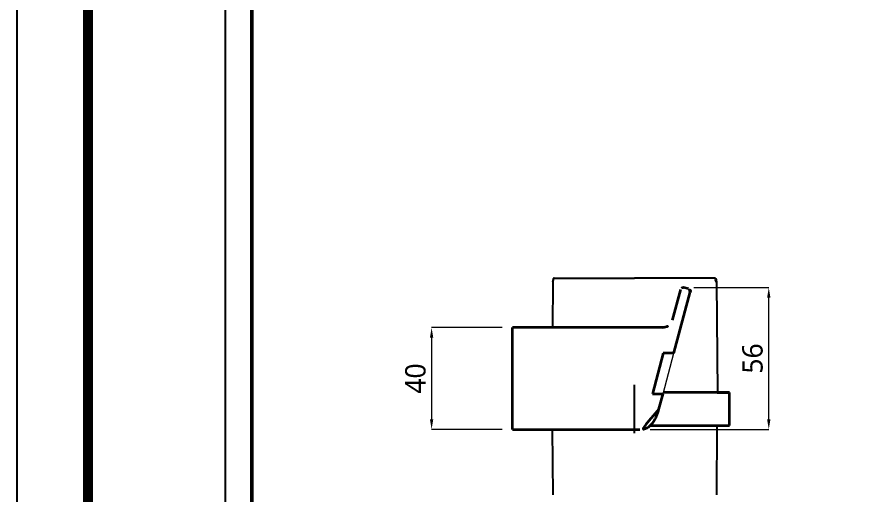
# Model space of a CAD drawing. Extents: x 16296660632 to 16296677481, y -37409620961 to -37409618123.
# Drawn here: x 16296675745 to 16296676077.8, y -37409619086 to -37409618898.1 of the extents above; entities that cross this region are included whole.
import ezdxf

# ---------------------------------------------------------------- set-up
doc = ezdxf.new("R2010")
doc.units = 0
doc.header["$LTSCALE"] = 10
doc.header["$MEASUREMENT"] = 0
doc.header["$PDMODE"] = 3
doc.header["$PDSIZE"] = -10
doc.linetypes.add('CENTER', pattern=[2, 1.25, -0.25, 0.25, -0.25])
doc.layers.get('0').update_dxf_attribs({"linetype": 'CONTINUOUS'})
doc.layers.get('DEFPOINTS').update_dxf_attribs({"linetype": 'CONTINUOUS'})
doc.layers.add('中心线', color=1, linetype='CENTER')
doc.layers.add('标尺线', color=82, linetype='CONTINUOUS', lineweight=18)
doc.layers.add('粗实线', color=7, linetype='CONTINUOUS', lineweight=35)
doc.styles.add('Daelim Dimension', font='')
doc.styles.get('Daelim Dimension').set_extended_font_data('NanumGothic')
doc.dimstyles.new('DEFAULT', dxfattribs={"dimscale": 2, "dimtxt": 2, "dimasz": 2, "dimexe": 0, "dimexo": 2, "dimgap": 1, "dimtad": 1, "dimdec": 1, "dimzin": 9, "dimdsep": 46, "dimtxsty": 'Daelim Dimension', "dimcen": 0.5, "dimclrd": 252, "dimclre": 252, "dimclrt": 3, "dimadec": 1, "dimazin": 0, "dimtfac": 1, "dimtdec": 1, "dimtix": 1, "dimtmove": 0, "dimatfit": 3, "dimfxl": 1, "dimtolj": 1, "dimtzin": 1, "dimlwd": 9, "dimlwe": 9, "dimarcsym": 0})

# ---------------------------------------------------------------- blocks, each defined once
blk = doc.blocks.new('*D4')
at = {"layer": 'DEFPOINTS', "color": 0, "transparency": 16777216}
for p in [(16296676006.90689, -37409619004.45978), (16296676040.37049, -37409619004.45978), (16296675989.75372, -37409619060.20096)]:
    blk.add_point(p, dxfattribs=at)
at = {"layer": '标尺线', "color": 5, "lineweight": 9, "transparency": 16777216}
for p, q in [((16296676010.90689, -37409619004.45978), (16296676040.37049, -37409619004.45978)), ((16296676040.37049, -37409619056.20096), (16296676040.37049, -37409619008.45978)), ((16296675993.75372, -37409619060.20096), (16296676040.37049, -37409619060.20096))]:
    blk.add_line(p, q, dxfattribs=at)
at = {"layer": '标尺线', "color": 5, "transparency": 16777216}
for points in [[(16296676039.70383, -37409619008.45978), (16296676041.03716, -37409619008.45978), (16296676040.37049, -37409619004.45978)], [(16296676039.70383, -37409619056.20096), (16296676041.03716, -37409619056.20096), (16296676040.37049, -37409619060.20096)]]:
    blk.add_solid(points, dxfattribs=at)
at = {"layer": '标尺线', "color": 7, "transparency": 16777216, "insert": (16296676034.01571, -37409619032.33037), "char_height": 8, "attachment_point": 5, "rotation": 90, "style": 'Daelim Dimension'}
blk.add_mtext('\\A1;56', dxfattribs=at)
blk = doc.blocks.new('*D10')
at = {"color": 5, "lineweight": 9, "ltscale": 0.5, "transparency": 16777216}
for p, q in [((16296675935.65377, -37409619020.20096), (16296675907.92987, -37409619020.20096)), ((16296675907.92987, -37409619024.20096), (16296675907.92987, -37409619056.20096)), ((16296675935.65377, -37409619060.20096), (16296675907.92987, -37409619060.20096))]:
    blk.add_line(p, q, dxfattribs=at)
at = {"color": 5, "ltscale": 0.5, "transparency": 16777216}
for points in [[(16296675907.2632, -37409619024.20096), (16296675908.59653, -37409619024.20096), (16296675907.92987, -37409619020.20096)], [(16296675907.2632, -37409619056.20096), (16296675908.59653, -37409619056.20096), (16296675907.92987, -37409619060.20096)]]:
    blk.add_solid(points, dxfattribs=at)
at = {"layer": 'DEFPOINTS', "color": 0, "ltscale": 0.5, "transparency": 16777216}
for p in [(16296675939.65377, -37409619020.20096), (16296675907.92987, -37409619060.20096), (16296675939.65377, -37409619060.20096)]:
    blk.add_point(p, dxfattribs=at)
at = {"color": 7, "ltscale": 0.5, "transparency": 16777216, "insert": (16296675901.60369, -37409619040.20096), "char_height": 8, "attachment_point": 5, "rotation": 90, "style": 'Daelim Dimension'}
blk.add_mtext('\\A1;40', dxfattribs=at)

msp = doc.modelspace()

# ---------------------------------------------------------------- linework, layer by layer
at = {"color": 7, "linetype": 'Continuous'}
for p, q in [((16296675955.51947, -37409619002.302399), (16296675955.363279, -37409619020.200958)), ((16296675956.11945, -37409619000.707642), (16296675987.65377, -37409619000.707642)), ((16296676019.188101, -37409619000.707642), (16296675987.65377, -37409619000.707642)), ((16296676019.788071, -37409619002.302399), (16296676020.166809, -37409619045.700958)), ((16296675955.290199, -37409619060.200958), (16296675955.509001, -37409619085.912872)), ((16296676020.030109, -37409619058.700958), (16296676019.79854, -37409619085.912872))]:
    msp.add_line(p, q, dxfattribs=at)
at = {"ltscale": 0.5}
for points in [[(16296675745.032089, -37409619395.241547), (16296677481.032089, -37409619395.241547), (16296677481.032089, -37409618123.241547), (16296675745.032089, -37409618123.241547)], [(16296675826.83497, -37409619187.177101), (16296676477.83497, -37409619187.177101), (16296676477.83497, -37409618710.177101), (16296675826.83497, -37409618710.177101)]]:
    msp.add_lwpolyline(points, close=True, dxfattribs=at)
at = {"color": 5, "linetype": 'ByBlock', "lineweight": 200}
for points, const_width in [([(16296675772.947269, -37409619340.775627), (16296677452.947269, -37409619340.775627), (16296677452.947269, -37409618152.775627), (16296675772.947269, -37409618152.775627)], 4), ([(16296675837.303169, -37409619166.75238), (16296676467.303169, -37409619166.75238), (16296676467.303169, -37409618721.25238), (16296675837.303169, -37409618721.25238)], 1.5)]:
    msp.add_lwpolyline(points, close=True, dxfattribs=dict(at, const_width=const_width))
at = {"color": 7, "linetype": 'Continuous'}
for points in [[(16296675955.51947, -37409619002.302399), (16296675955.520809, -37409619002.148438), (16296675955.528721, -37409619001.917374), (16296675955.559059, -37409619001.610817), (16296675955.595591, -37409619001.382507), (16296675955.652149, -37409619001.158401), (16296675955.726101, -37409619000.978996), (16296675955.81366, -37409619000.851517), (16296675955.898319, -37409619000.771118), (16296675956.00326, -37409619000.718292), (16296675956.080959, -37409619000.707626), (16296675956.11945, -37409619000.707642)], [(16296676019.788071, -37409619002.302399), (16296676019.78673, -37409619002.148438), (16296676019.77883, -37409619001.917374), (16296676019.74848, -37409619001.610817), (16296676019.71196, -37409619001.382507), (16296676019.65539, -37409619001.158401), (16296676019.58145, -37409619000.978996), (16296676019.493891, -37409619000.851517), (16296676019.40922, -37409619000.771118), (16296676019.304291, -37409619000.718292), (16296676019.226589, -37409619000.707626), (16296676019.188089, -37409619000.707642)]]:
    msp.add_open_spline(points, degree=3, knots=[0, 0, 0, 0, 0.2500052132, 0.3750231078, 0.5000350475, 0.6250244772, 0.7499206772, 0.8124556796, 0.8749859611, 0.9374959157, 1, 1, 1, 1], dxfattribs=at)
at = {"layer": '中心线', "color": 1, "linetype": 'CENTER', "ltscale": 0.01}
msp.add_line((16296675987.65377, -37409619061.700958), (16296675987.65377, -37409619042.700958), dxfattribs=at)
at = {"layer": '中心线', "color": 1, "linetype": 'CENTER', "ltscale": 0.01157}
msp.add_line((16296675987.65377, -37409619061.360947), (16296675987.65377, -37409619043.040947), dxfattribs=at)
at = {"layer": '标尺线'}
msp.add_line((16296675955.67733, -37409619001.103729), (16296675956.07049, -37409619000.710571), dxfattribs=at)
at = {"layer": '标尺线', "color": 7}
msp.add_line((16296675998.828199, -37409619046.200958), (16296676003.115391, -37409619030.200958), dxfattribs=at)
at = {"layer": '粗实线', "color": 7, "linetype": 'Continuous'}
for p, q in [((16296676005.68214, -37409619005.166893), (16296676002.44817, -37409619017.236229)), ((16296676003.115391, -37409619030.200958), (16296676009.545851, -37409619006.202164)), ((16296676008.838739, -37409619004.977417), (16296676006.906891, -37409619004.459778)), ((16296675939.65377, -37409619060.200958), (16296675939.65377, -37409619020.200958)), ((16296675998.584471, -37409619020.200958), (16296675939.65377, -37409619020.200958)), ((16296675998.94096, -37409619030.200958), (16296675994.65377, -37409619046.200958)), ((16296676003.115391, -37409619030.200958), (16296675998.94096, -37409619030.200958)), ((16296675994.65377, -37409619046.200958), (16296675998.828199, -37409619046.200958)), ((16296675997.22032, -37409619052.20163), (16296675998.828199, -37409619046.200958)), ((16296676024.90377, -37409619045.700958), (16296675998.96217, -37409619045.700958)), ((16296676020.15377, -37409619045.700958), (16296676024.90377, -37409619045.700958)), ((16296676024.90377, -37409619058.700958), (16296676024.90377, -37409619045.700958)), ((16296675939.65377, -37409619060.200958), (16296675989.753719, -37409619060.200958)), ((16296675993.767639, -37409619058.700958), (16296676024.90377, -37409619058.700958))]:
    msp.add_line(p, q, dxfattribs=at)
for centre, radius, start, end in [((16296676006.648069, -37409619005.425697), 1, 74.99998964, 164.99996135), ((16296676008.57992, -37409619005.943336), 1, 344.99996135, 74.99998964), ((16296675998.584471, -37409619016.200958), 4, 270, 344.99996135)]:
    msp.add_arc(centre, radius, start, end, dxfattribs=at)
msp.add_open_spline([(16296675997.22032, -37409619052.20163), (16296675996.965151, -37409619053.153954), (16296675996.50456, -37409619054.566704), (16296675995.64632, -37409619056.345879), (16296675994.845169, -37409619057.595062), (16296675993.849649, -37409619058.700081), (16296675992.635361, -37409619059.568451), (16296675991.23682, -37409619060.096611), (16296675990.246429, -37409619060.200958), (16296675989.753719, -37409619060.200958)], degree=3, knots=[0, 0, 0, 0, 0.2500392021, 0.3751206644, 0.5001775015, 0.6251820196, 0.7501257326, 0.875040972, 1, 1, 1, 1], dxfattribs=at)

# ---------------------------------------------------------------- dimensions: what is measured, and where the dimension line sits
at = {"ltscale": 0.5}
dim = msp.add_linear_dim(base=(16296675907.929871, -37409619060.200958), p1=(16296675939.65377, -37409619020.200958), p2=(16296675939.65377, -37409619060.200958), angle=90, dimstyle='DEFAULT', override={"dimtxt": 4, "dimdec": 0, "dimclrd": 5, "dimclre": 5, "dimclrt": 7}, dxfattribs=at)
dim.commit()
dim.dimension.update_dxf_attribs({"geometry": '*D10', "text_midpoint": (16296675901.603689, -37409619040.200958)})
at = {"layer": '标尺线'}
dim = msp.add_linear_dim(base=(16296676040.370489, -37409619004.459778), p1=(16296675989.753719, -37409619060.200958), p2=(16296676006.906891, -37409619004.459778), angle=90, dimstyle='DEFAULT', override={"dimtxt": 4, "dimdec": 0, "dimclrd": 5, "dimclre": 5, "dimclrt": 7}, dxfattribs=at)
dim.commit()
dim.dimension.update_dxf_attribs({"geometry": '*D4', "text_midpoint": (16296676040.370501, -37409619032.330368), "dimtype": 160})

doc.saveas('drawing.dxf')
